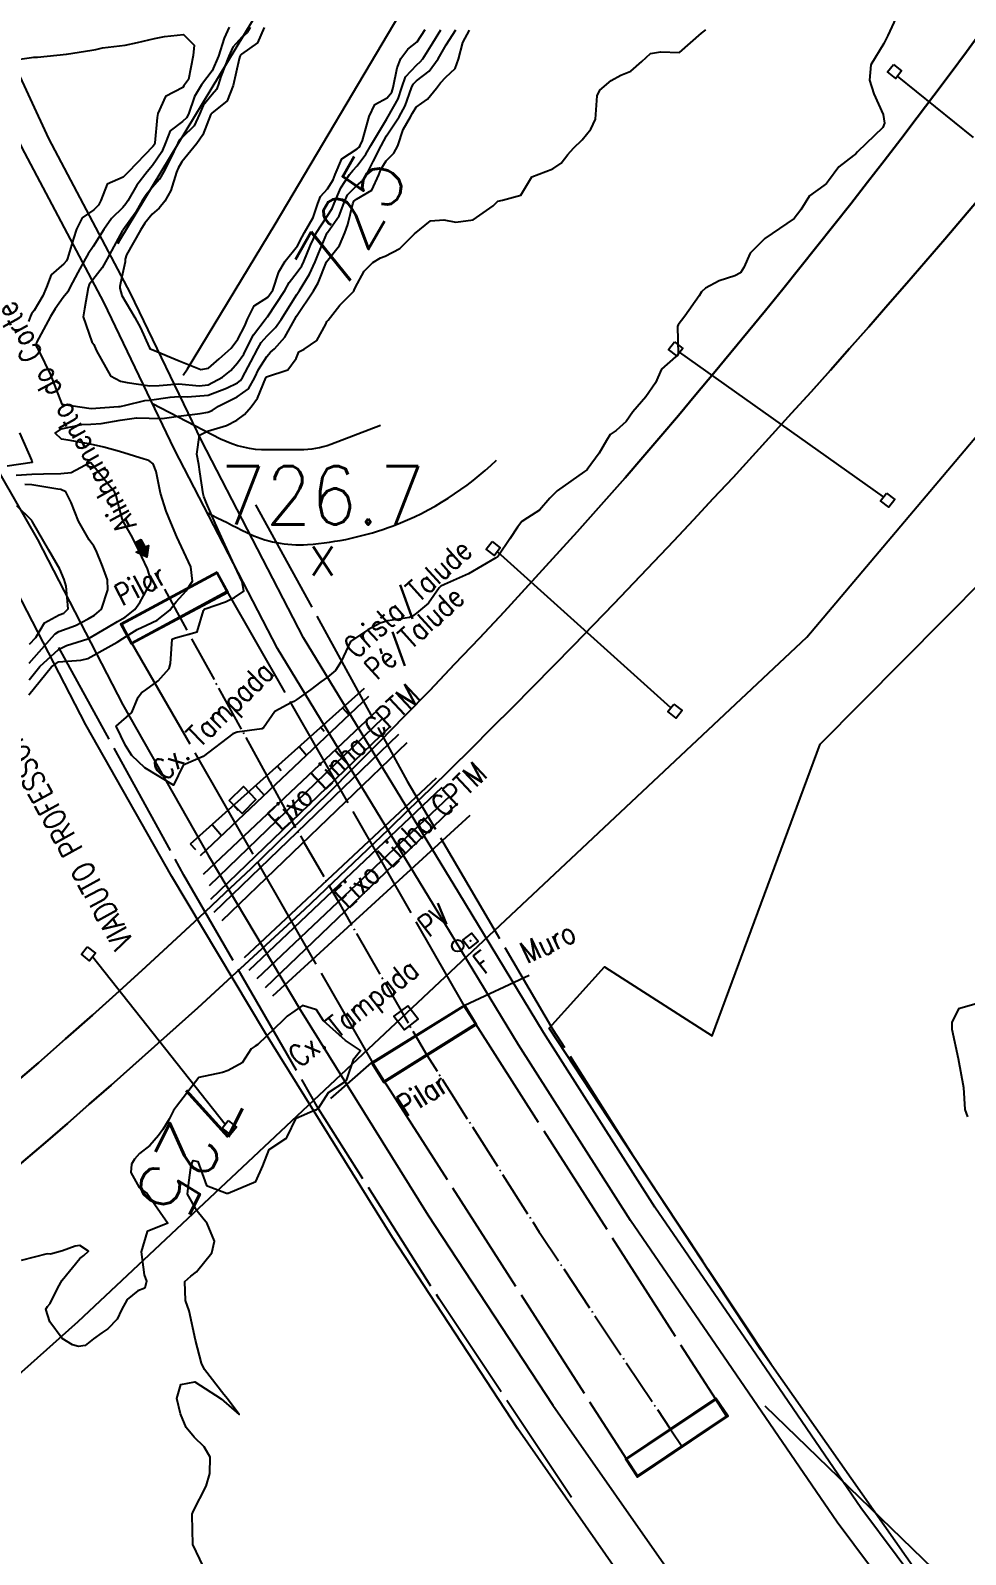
# Model space of a CAD drawing. Header units: metres. Extents: x 318500 to 325275, y 7408834 to 7428799.
# Drawn here: x 323015.6 to 323079.7, y 7418335.4 to 7418439.8 of the extents above; entities that cross this region are included whole.
import ezdxf
from ezdxf.enums import TextEntityAlignment as Align

# ---------------------------------------------------------------- set-up
doc = ezdxf.new("R2010")
doc.units = ezdxf.units.M
doc.header["$MEASUREMENT"] = 0
for name, pattern in [('CONTINUO', [0]), ('TRACEJADO', [8.7, 8, -0.7]), ('TRACO-PONTO', [1.88, 1.6, -0.14, 0, -0.14])]:
    doc.linetypes.add(name, pattern=pattern)
doc.layers.get('0').update_dxf_attribs({"color": 45})
for name, color, linetype in [('_MARCO_F_OPTICA', 45, 'Continuous'), ('ALINHAMENTO_CORTE', 45, 'Continuous'), ('CAIXA', 45, 'Continuous'), ('Cotas', 45, 'Continuous'), ('Curvas de Nivel 1m', 11, 'Continuous'), ('Curvas de Nivel 5m', 15, 'Continuous'), ('Divisas', 45, 'Continuous'), ('Edificações', 30, 'Continuous'), ('EIXO', 45, 'Continuous'), ('H_TALUDE', 45, 'Continuous'), ('Hidrografia', 140, 'Continuous'), ('LASTRO', 45, 'Continuous'), ('Linha Férrea', 20, 'Continuous'), ('MURO', 30, 'Continuous'), ('PILAR', 45, 'Continuous'), ('Pontes_Viadutos_Tubos', 190, 'Continuous'), ('Pontos Cotados', 45, 'Continuous'), ('PV', 45, 'Continuous'), ('Pórticos', 45, 'Continuous'), ('TALUDE', 45, 'Continuous'), ('TEXTO', 45, 'Continuous'), ('TG', 45, 'Continuous'), ('TRILHO', 45, 'Continuous'), ('VIADUTO', 190, 'Continuous'), ('Vias Primárias', 230, 'Continuous')]:
    doc.layers.add(name, color=color, linetype=linetype)
doc.styles.add('ROMANS', font='romans', dxfattribs={"height": 0.2})
doc.styles.get("Standard").update_dxf_attribs({"font": 'txt.shx'})
doc.styles.add('Style-STANDARD', font='STANDARD.shx')

# ---------------------------------------------------------------- blocks, each defined once
blk = doc.blocks.new('ELVTXT_50')
at = {"layer": 'Pontos Cotados', "linetype": 'Continuous', "style": 'Style-STANDARD'}
for s, height, p in [('726.7', 4, (0, 4)), ('x', 3, (0, 0))]:
    blk.add_text(s, height=height, dxfattribs=at).set_placement(p, align=Align.MIDDLE_CENTER)
blk = doc.blocks.new('SIMB_QUADRADO')
at = {"color": 0, "linetype": 'Continuous', "flags": 128}
blk.add_lwpolyline([(-0.25, -0.25), (0.25, -0.25), (0.25, 0.25), (-0.25, 0.25)], close=True, dxfattribs=at)
at = {"color": 0}
blk.add_point((0, 0), dxfattribs=at)
for tag in ['desc:', 'cota:', 'pto:']:
    blk.add_attdef(tag, (0, 0), '', height=1)
blk = doc.blocks.new('5DCDF3E4D704D5B12D10C')
at = {"layer": 'H_TALUDE', "color": 32, "linetype": 'CONTINUO', "flags": 128}
for points in [[(0, 0), (0.43, -0.48)], [(-1.49, -1.33), (-1.26, -1.6)], [(-2.98, -2.66), (-2.47, -3.24)], [(-4.47, -4), (-4.2, -4.3)], [(-5.97, -5.33), (-5.38, -5.99)], [(-7.46, -6.66), (-7.15, -7.01)], [(-8.95, -7.99), (-8.29, -8.74)], [(-10.44, -9.33), (-10.09, -9.72)]]:
    blk.add_lwpolyline(points, dxfattribs=at)
blk = doc.blocks.new('27165CD43D5F4FD312CE70')
at = {"color": 1, "linetype": 'CONTINUO', "flags": 128}
for points in [[(-0.17, 0.67), (0.43, 0.5)], [(0.37, 0.62), (-0.11, 0.76)], [(-0.1, 0.55), (0.69, 0.32)], [(-0.03, 0.43), (0.68, 0.22)], [(-0.03, 0.11), (0.63, -0.08)], [(0, 0), (0.62, -0.18)], [(0.3, 0.75), (0.02, 0.83)], [(0.04, 0.3), (0.66, 0.12)], [(0.1, 0.18), (0.65, 0.02)], [(0.23, 0.87), (0.14, 0.9)], [(0.7, 0.42), (0.59, 0.45)]]:
    blk.add_lwpolyline(points, dxfattribs=at)
blk = doc.blocks.new('4DF4527F2F014CC412D0EC')
at = {"layer": 'TEXTO'}
blk.add_hatch(color=1, dxfattribs=at).paths.add_polyline_path([(1.13, -4.52), (1.42, -5.06), (1.65, -4.93), (1.54, -5.73), (0.81, -5.39), (1.03, -5.27), (0.74, -4.73)])
at = {"layer": 'TEXTO', "color": 2, "linetype": 'CONTINUO'}
blk.add_polyline3d([(1.13, -4.52, 0), (1.42, -5.06, 0), (1.65, -4.93, 0), (1.54, -5.73, 0), (0.81, -5.39, 0), (1.03, -5.27, 0), (0.74, -4.73, 0)], close=True, dxfattribs=at)

msp = doc.modelspace()

# ---------------------------------------------------------------- linework, layer by layer
at = {"layer": 'ALINHAMENTO_CORTE', "linetype": 'TRACO-PONTO', "ltscale": 2, "flags": 128}
msp.add_lwpolyline([(323024.83, 7418401.53), (323025.15, 7418400.94), (323025.19, 7418400.87), (323025.86, 7418399.65), (323025.9, 7418399.58), (323031.84, 7418388.76), (323032.27, 7418387.99), (323032.81, 7418387), (323033.18, 7418386.32), (323033.41, 7418385.92), (323033.56, 7418385.64), (323033.98, 7418384.93), (323034.35, 7418384.28), (323034.39, 7418384.21), (323035.92, 7418381.55), (323036.34, 7418380.83), (323036.75, 7418380.12), (323037.15, 7418379.42), (323037.63, 7418378.59), (323041.05, 7418372.65), (323041.64, 7418371.63), (323042.04, 7418370.95), (323042.07, 7418370.9), (323042.56, 7418370.05), (323042.79, 7418369.66), (323042.83, 7418369.59), (323044.5, 7418366.96), (323050.52, 7418357.47), (323050.62, 7418357.32), (323059.49, 7418344), (323059.52, 7418343.94), (323059.58, 7418343.86), (323060.28, 7418342.81), (323060.32, 7418342.75)], dxfattribs=at)
at = {"layer": 'CAIXA', "linetype": 'CONTINUO'}
for points in [[(323029.27, 7418387.06, 725.99), (323030.24, 7418388.01, 725.98), (323031.1, 7418387.13, 725.49), (323030.15, 7418386.17, 725.51)], [(323041.5, 7418372.99, 725.54), (323040.56, 7418372.27, 725.54), (323041.28, 7418371.35, 725.55), (323042.21, 7418372.08, 725.55)]]:
    msp.add_polyline3d(points, close=True, dxfattribs=at)
at = {"layer": 'Curvas de Nivel 1m', "flags": 128}
for points, elevation in [([(323029.27, 7418440.06), (323028.92, 7418439.29), (323028.53, 7418438.07), (323028.11, 7418437.07), (323027.38, 7418436.09), (323026.88, 7418435.3), (323026.47, 7418434.1), (323026.35, 7418433.83), (323026.06, 7418433.59), (323025.22, 7418432.95), (323024.9, 7418432.12), (323024.66, 7418431.5), (323024.02, 7418430.58), (323023.64, 7418430.14), (323022.93, 7418429.23), (323022.32, 7418428.16), (323022.19, 7418427.95), (323021.98, 7418427.7), (323021.21, 7418426.94), (323020.68, 7418426.18), (323019.95, 7418425.03), (323019.61, 7418424.53), (323019.43, 7418424.2), (323018.9, 7418423.23), (323018.35, 7418422.21), (323018.2, 7418421.92), (323017.9, 7418421.53), (323017.34, 7418420.76), (323017.03, 7418420.22), (323016.07, 7418418.44), (323016.02, 7418418.24), (323016.22, 7418417.87), (323017.03, 7418416.22), (323017.8, 7418414.21), (323019.8, 7418413.91), (323021.68, 7418414.05), (323021.8, 7418414.06), (323022.18, 7418414.15), (323023.48, 7418414.46), (323023.81, 7418414.5), (323025.23, 7418414.69), (323025.81, 7418414.75), (323026.42, 7418414.71), (323027.82, 7418414.84), (323029.08, 7418415.32), (323029.83, 7418415.68), (323030.04, 7418415.84), (323030.18, 7418416.05), (323030.76, 7418417.12), (323031.23, 7418418.04), (323031.46, 7418418.44), (323031.87, 7418418.91), (323032.44, 7418419.47), (323032.82, 7418420.02), (323033.91, 7418421.74), (323034.08, 7418422), (323034.78, 7418423.13), (323035.16, 7418423.98), (323035.38, 7418424.54), (323035.97, 7418425.92), (323035.99, 7418425.95), (323036, 7418425.97), (323036.81, 7418427.13), (323037.12, 7418427.96), (323037.38, 7418428.57), (323038.01, 7418429.21), (323038.42, 7418429.54), (323038.67, 7418429.94), (323039.13, 7418430.84), (323039.68, 7418431.93), (323040.06, 7418432.61), (323040.92, 7418433.91), (323041.33, 7418434.66), (323041.77, 7418435.9), (323041.87, 7418436.14), (323042.11, 7418436.38), (323042.97, 7418437.03), (323043.58, 7418437.88), (323044.14, 7418438.84), (323044.79, 7418439.86)], 724), ([(323074.95, 7418440.68), (323074.4, 7418439.47), (323074.14, 7418438.93), (323073.25, 7418437.48), (323073.16, 7418436.43), (323073.44, 7418435.48), (323074.08, 7418434.06), (323074.19, 7418433.47), (323074.07, 7418433.17), (323072.34, 7418431.5), (323072.19, 7418431.36), (323072.05, 7418431.25), (323071.05, 7418430.49), (323070.35, 7418429.52), (323070.2, 7418429.33), (323070.02, 7418429.2), (323069.04, 7418428.5), (323068.45, 7418427.54), (323067.98, 7418426.94), (323065.97, 7418425.58), (323064.97, 7418424.57), (323064.55, 7418423.59), (323064.32, 7418423.21), (323063.93, 7418423.02), (323062.86, 7418422.68), (323061.92, 7418422.16), (323061.64, 7418421.91), (323061.47, 7418421.64), (323060.49, 7418420.24), (323060.03, 7418419.65), (323060, 7418419.54), (323060.03, 7418417.65), (323059.97, 7418417.53), (323059.86, 7418417.47), (323058.9, 7418416.61), (323058.49, 7418415.67), (323057.82, 7418414.72), (323056.93, 7418413.69), (323056.47, 7418413.03), (323055.79, 7418412.42), (323055.37, 7418412.13), (323055.12, 7418411.72), (323054.63, 7418410.86), (323053.8, 7418409.73), (323053.78, 7418409.7), (323053.75, 7418409.69), (323053.63, 7418409.61), (323051.74, 7418408.27), (323051.24, 7418407.77), (323050.54, 7418406.96), (323049.71, 7418406.42), (323049.32, 7418406.18), (323049.02, 7418405.8), (323048.5, 7418404.99), (323047.71, 7418403.81), (323047.69, 7418403.79), (323047.67, 7418403.77), (323047.55, 7418403.69), (323045.66, 7418402.58), (323044.02, 7418401.86), (323043.77, 7418401.75), (323043.65, 7418401.63), (323042.92, 7418400.59), (323042.1, 7418399.89), (323041.82, 7418399.69), (323041.62, 7418399.6), (323040.14, 7418399.38), (323039.61, 7418399.21), (323038.78, 7418398.75), (323037.59, 7418397.95), (323036.95, 7418396.58), (323036.55, 7418395.96), (323036.01, 7418395.52), (323035.56, 7418395.19), (323034.86, 7418394.67), (323033.91, 7418393.99), (323033.69, 7418393.85), (323033.54, 7418393.78), (323032.39, 7418393.15), (323031.61, 7418392.03), (323031.51, 7418391.97), (323029.82, 7418391.73), (323029.51, 7418391.62), (323027.49, 7418390.08), (323026.11, 7418389.48), (323025.46, 7418388.11), (323023.48, 7418389.3), (323022.59, 7418390.14), (323022.16, 7418390.82), (323021.51, 7418392.16), (323022.59, 7418393.08), (323023.03, 7418394.14), (323023.25, 7418394.43), (323023.55, 7418394.64), (323024.41, 7418395.26), (323025.16, 7418396.11), (323025.24, 7418396.44), (323025.37, 7418398.11), (323025.51, 7418398.19), (323025.59, 7418398.21), (323027.07, 7418398.62), (323027.51, 7418400.08), (323027.55, 7418400.15), (323027.62, 7418400.2), (323029.01, 7418400.68), (323029.63, 7418400.98), (323030.27, 7418401.41), (323030.16, 7418402.04), (323029.66, 7418403.11), (323029.36, 7418403.75), (323029.22, 7418404.06), (323028.73, 7418405.11), (323028.3, 7418406.07), (323027.72, 7418407.44), (323027.54, 7418407.89), (323027.48, 7418408.08), (323027.25, 7418409.59), (323027.18, 7418410.09), (323027.06, 7418410.79), (323027.24, 7418412.09), (323027.78, 7418412.37), (323029.09, 7418412.76), (323029.8, 7418413.12), (323030.32, 7418413.52), (323030.77, 7418414.04), (323031.21, 7418414.64), (323031.79, 7418416.03), (323031.8, 7418416.06), (323031.83, 7418416.09), (323033.28, 7418416.57), (323033.85, 7418417.35), (323034.04, 7418417.81), (323034.4, 7418417.99), (323035.28, 7418418.57), (323035.89, 7418419.69), (323035.96, 7418419.89), (323036.04, 7418419.97), (323036.85, 7418421.01), (323037.81, 7418421.95), (323037.84, 7418422.02), (323037.91, 7418422.19), (323038.53, 7418423.34), (323039.11, 7418423.93), (323039.63, 7418424.24), (323039.95, 7418424.36), (323040.97, 7418424.89), (323041.97, 7418425.89), (323043.07, 7418426.79), (323043.98, 7418426.86), (323044.8, 7418426.68), (323045.98, 7418426.85), (323047.35, 7418427.82), (323047.69, 7418428.12), (323048, 7418428.2), (323049.26, 7418428.54), (323050.02, 7418429.79), (323051.44, 7418430.35), (323052.03, 7418430.73), (323052.48, 7418431.32), (323052.86, 7418431.75), (323053.47, 7418432.33), (323054.06, 7418433.06), (323054.37, 7418433.74), (323054.49, 7418435.34), (323054.66, 7418435.73), (323055.44, 7418436.39), (323056.12, 7418436.76), (323056.79, 7418437.03), (323057.56, 7418437.69), (323058.14, 7418438.25), (323058.82, 7418438.36), (323060.14, 7418438.32), (323061.65, 7418439.64), (323061.93, 7418439.86)], 726), ([(323030.71, 7418440.04), (323030.5, 7418439.69), (323030.14, 7418439.37), (323029.51, 7418438.68), (323029.24, 7418438.06), (323028.7, 7418436.67), (323028.52, 7418436.07), (323028.4, 7418435.77), (323028.09, 7418435.44), (323027.48, 7418434.69), (323027.24, 7418434.09), (323026.86, 7418433.29), (323026.05, 7418432.49), (323025.85, 7418432.31), (323025.74, 7418432.11), (323025.19, 7418430.95), (323024.76, 7418430.12), (323024.5, 7418429.64), (323024, 7418429.06), (323023.57, 7418428.57), (323023.31, 7418428.14), (323022.82, 7418427.31), (323021.99, 7418426.16), (323021.96, 7418426.12), (323020.9, 7418424.18), (323020.57, 7418423.55), (323019.92, 7418422.73), (323019.68, 7418422.42), (323019.6, 7418422.19), (323019.34, 7418420.74), (323019.27, 7418420.2), (323019.86, 7418418.5), (323019.98, 7418418.31), (323020.04, 7418418.19), (323020.17, 7418417.87), (323021.14, 7418416.17), (323021.82, 7418415.79), (323022.27, 7418415.7), (323023.82, 7418415.47), (323024.46, 7418415.49), (323025.82, 7418415.61), (323027.22, 7418415.48), (323027.82, 7418415.55), (323028.82, 7418416.07), (323029.37, 7418416.53), (323029.84, 7418417.04), (323030.26, 7418417.64), (323030.46, 7418418.04), (323030.94, 7418418.97), (323031.73, 7418420.03), (323031.81, 7418420.11), (323031.89, 7418420.21), (323033.07, 7418422.01), (323033.38, 7418422.55), (323033.93, 7418423.26), (323034.24, 7418423.69), (323034.38, 7418423.99), (323034.83, 7418425.12), (323035.25, 7418425.98), (323035.98, 7418427.1), (323036.32, 7418427.63), (323036.46, 7418427.97), (323036.92, 7418429.04), (323037.52, 7418429.95), (323037.74, 7418430.24), (323038.03, 7418430.54), (323038.64, 7418431.34), (323038.98, 7418431.94), (323040.07, 7418433.76), (323040.17, 7418433.92), (323040.86, 7418435.14), (323041.11, 7418435.91), (323041.36, 7418436.66), (323042.12, 7418437.47), (323042.36, 7418437.67), (323042.53, 7418437.89), (323043.23, 7418438.98), (323043.77, 7418439.88)], 723), ([(323031.66, 7418440.03), (323031.2, 7418438.98), (323030.12, 7418438.21), (323030.04, 7418438.13), (323030, 7418438.05), (323029.95, 7418437.89), (323029.53, 7418436.06), (323029.14, 7418435.01), (323028.07, 7418434.15), (323028.04, 7418434.12), (323028.02, 7418434.08), (323027.46, 7418432.68), (323027.05, 7418432.09), (323026.03, 7418430.82), (323025.76, 7418430.38), (323025.66, 7418430.11), (323025.26, 7418428.86), (323024.85, 7418428.12), (323024.46, 7418427.65), (323023.98, 7418427.23), (323023.49, 7418426.62), (323023.19, 7418426.14), (323022.24, 7418424.45), (323022.14, 7418424.16), (323022.13, 7418423.96), (323021.92, 7418422.95), (323021.78, 7418422.29), (323021.77, 7418422.16), (323021.9, 7418421.67), (323022.79, 7418420.15), (323023.19, 7418419.45), (323023.79, 7418418.13), (323023.86, 7418418.02), (323024.04, 7418417.94), (323025.85, 7418417.19), (323027.33, 7418416.6), (323027.84, 7418416.68), (323028.59, 7418417.33), (323029.4, 7418418.06), (323029.87, 7418418.67), (323030.34, 7418419.58), (323030.53, 7418420.04), (323030.99, 7418420.95), (323031.91, 7418421.54), (323032.27, 7418422.02), (323032.66, 7418423.29), (323033.11, 7418424.01), (323033.96, 7418425.06), (323034.27, 7418425.69), (323034.42, 7418425.99), (323035.02, 7418427.02), (323035.35, 7418427.98), (323035.52, 7418428.45), (323036.01, 7418428.98), (323036.39, 7418429.6), (323036.52, 7418429.96), (323036.98, 7418431.02), (323038.05, 7418431.71), (323038.17, 7418431.83), (323038.24, 7418431.95), (323038.4, 7418432.29), (323038.85, 7418433.94), (323039.26, 7418434.76), (323040.09, 7418435.22), (323040.42, 7418435.59), (323040.51, 7418435.92), (323040.77, 7418437.26), (323041.04, 7418437.91), (323041.51, 7418438.54), (323042.14, 7418439.04), (323042.71, 7418439.89)], 722), ([(323015.55, 7418395.32), (323016.29, 7418396.23), (323017.58, 7418397.4), (323018.12, 7418397.67), (323019.59, 7418398.14), (323019.68, 7418398.19), (323020.88, 7418398.89), (323021.61, 7418399.32), (323022.13, 7418399.63), (323022.8, 7418400.14), (323023.15, 7418400.62), (323023.64, 7418401.54), (323023.87, 7418401.91), (323023.93, 7418402.13), (323023.66, 7418402.94), (323023.28, 7418403.75), (323023.1, 7418404.14), (323022.63, 7418405.09), (323022.02, 7418406.16), (323021.93, 7418406.38), (323021.71, 7418407.2), (323021.52, 7418407.96), (323021.42, 7418408.16), (323020.11, 7418409.82), (323019.79, 7418410.19), (323019.75, 7418410.2), (323019.71, 7418410.19), (323018.43, 7418409.51), (323017.74, 7418409.45), (323016.55, 7418409.42), (323015.74, 7418409.4), (323014.66, 7418409.34)], 724), ([(323015.56, 7418396.46), (323017.11, 7418398.22), (323017.33, 7418398.48), (323017.6, 7418398.64), (323018.74, 7418399.06), (323019.61, 7418399.51), (323020.04, 7418399.76), (323020.51, 7418400.18), (323020.96, 7418401.49), (323020.92, 7418402.17), (323020.59, 7418403.11), (323020.15, 7418404.18), (323019.98, 7418404.49), (323019.68, 7418404.93), (323018.93, 7418406.2), (323018.44, 7418407.47), (323018.07, 7418408.21), (323017.72, 7418408.36), (323017.53, 7418408.4), (323015.73, 7418408.7), (323015.27, 7418408.71)], 723), ([(323015.58, 7418397.76), (323016.02, 7418398.23), (323016.6, 7418399.23), (323017.61, 7418399.78), (323017.93, 7418399.89), (323018.23, 7418400.2), (323018.1, 7418401.75), (323017.96, 7418402.21), (323017.65, 7418402.9), (323016.9, 7418404.22), (323015.78, 7418406.16), (323015.73, 7418406.24), (323015.72, 7418406.26), (323015.7, 7418406.3), (323014.71, 7418407.25)], 722)]:
    msp.add_lwpolyline(points, dxfattribs=dict(at, elevation=elevation))
at = {"layer": 'Curvas de Nivel 5m', "elevation": 725, "flags": 128}
for points in [[(323014.11, 7418437.75), (323015.87, 7418437.99), (323016.12, 7418438), (323018.12, 7418438.21), (323018.12, 7418438.21), (323019.85, 7418438.47), (323020.13, 7418438.53), (323020.58, 7418438.63), (323022.13, 7418438.83), (323022.99, 7418439.01), (323024.14, 7418439.27), (323024.84, 7418439.42), (323026.14, 7418439.54), (323026.86, 7418438.83), (323026.81, 7418438.1), (323026.47, 7418436.47), (323026.21, 7418436.11), (323026.17, 7418436.04), (323026.1, 7418435.91), (323024.91, 7418435.3), (323024.38, 7418434.13), (323024.33, 7418433.86), (323024.18, 7418432.13), (323024.15, 7418432.02), (323024.04, 7418431.87), (323022.36, 7418430.15), (323022.21, 7418429.97), (323022.01, 7418429.78), (323020.9, 7418429.29), (323020.48, 7418428.18), (323020.32, 7418427.85), (323019.98, 7418427.53), (323019.19, 7418426.98), (323018.81, 7418426.2), (323018.59, 7418425.57), (323018.18, 7418424.21), (323018.11, 7418424.03), (323017.93, 7418423.84), (323017.07, 7418423.08), (323016.74, 7418422.23), (323016.5, 7418421.63), (323015.89, 7418420.63), (323015.72, 7418420.41), (323015.66, 7418420.24), (323015.52, 7418419.89)], [(323015.54, 7418394.31), (323017.08, 7418396.22), (323017.57, 7418396.55), (323019.09, 7418396.68), (323019.58, 7418396.79), (323020.98, 7418397.56), (323021.59, 7418397.91), (323021.98, 7418398.15), (323022.97, 7418398.77), (323023.6, 7418399.07), (323024.32, 7418399.41), (323025.19, 7418400.11), (323025.38, 7418400.35), (323025.63, 7418400.67), (323026.32, 7418401.42), (323026.76, 7418402.09), (323026.64, 7418403.08), (323026.16, 7418404.1), (323026.01, 7418404.44), (323025.69, 7418405.13), (323025.26, 7418406.11), (323024.95, 7418406.88), (323024.56, 7418408.12), (323024.27, 7418409.6), (323024.06, 7418410.13), (323023.75, 7418410.35), (323023.43, 7418410.46), (323021.76, 7418410.98), (323020.68, 7418411.27), (323019.77, 7418411.47), (323018.24, 7418411.74), (323017.77, 7418411.82), (323017.33, 7418412.22), (323017.78, 7418412.53), (323019.16, 7418412.82), (323019.79, 7418412.84), (323020.49, 7418412.89), (323021.79, 7418413.12), (323022.92, 7418413.27), (323023.79, 7418413.26), (323024.68, 7418413.24), (323025.79, 7418413.39), (323027.28, 7418413.57), (323027.8, 7418413.67), (323028.09, 7418413.79), (323028.54, 7418414.07), (323029.82, 7418414.72), (323030.59, 7418415.27), (323031.03, 7418416.04), (323031.28, 7418416.6), (323031.85, 7418417.48), (323032.11, 7418417.78), (323032.37, 7418418.02), (323033.07, 7418418.82), (323033.75, 7418420), (323033.89, 7418420.25), (323035.05, 7418421.98), (323035.36, 7418422.54), (323035.93, 7418423.97), (323036.82, 7418425.09), (323037.19, 7418425.96), (323037.39, 7418426.54), (323037.75, 7418427.95), (323037.82, 7418428.12), (323037.99, 7418428.26), (323039.05, 7418428.89), (323039.53, 7418429.93), (323039.66, 7418430.29), (323040.03, 7418430.9), (323040.55, 7418431.41), (323040.82, 7418431.91), (323041.19, 7418433.04), (323041.69, 7418433.9), (323041.82, 7418434.15), (323042.08, 7418434.57), (323042.86, 7418435.11), (323043.47, 7418435.88), (323043.74, 7418436.24), (323044.11, 7418436.62), (323044.75, 7418437.23), (323044.99, 7418437.86), (323045.28, 7418439), (323045.74, 7418439.85)], [(323014.9, 7418412.25), (323015.75, 7418410.33), (323015.77, 7418410.24), (323015.76, 7418410.23), (323014.06, 7418409.96)], [(323081.27, 7418373.36), (323079.26, 7418372.79), (323078.8, 7418371.84), (323078.8, 7418371.39), (323079.22, 7418369.39), (323079.59, 7418367.38), (323079.68, 7418365.88), (323079.86, 7418365.38)], [(323027.74, 7418334.07), (323026.77, 7418336.08), (323026.72, 7418338.08), (323026.72, 7418338.15), (323026.79, 7418338.33), (323027.68, 7418340.07), (323027.94, 7418340.95), (323027.96, 7418342.06), (323027.55, 7418342.76), (323026.86, 7418343.43), (323026.31, 7418344.09), (323025.94, 7418345.04), (323025.69, 7418346.09), (323025.95, 7418347.05), (323026.92, 7418347.23), (323028.72, 7418346.05), (323028.9, 7418345.89), (323029.94, 7418344.98), (323029.16, 7418346.05), (323028.9, 7418346.35), (323027.57, 7418348.07), (323027.36, 7418348.5), (323026.95, 7418350.08), (323026.53, 7418352.08), (323026.28, 7418352.8), (323026.22, 7418354.09), (323026.63, 7418354.46), (323027.02, 7418354.77), (323028.08, 7418356.06), (323028.26, 7418356.85), (323027.76, 7418358.07), (323027.07, 7418358.91), (323026.42, 7418360.09), (323026.48, 7418360.7), (323026.67, 7418362.08), (323026.79, 7418362.4), (323027.11, 7418362.32), (323027.21, 7418362.08), (323027.71, 7418360.68), (323029.09, 7418360.15), (323029.2, 7418360.15), (323031.1, 7418360.95), (323031.57, 7418362.02), (323032.01, 7418363.14), (323033.14, 7418363.9), (323033.2, 7418363.93), (323033.23, 7418364), (323033.86, 7418365.29), (323035.17, 7418365.85), (323035.26, 7418365.87), (323035.4, 7418365.97), (323036.08, 7418367.06), (323037.19, 7418367.79), (323037.32, 7418367.95), (323037.81, 7418369.35), (323038.26, 7418369.93), (323037.23, 7418370.61), (323035.74, 7418371.97), (323035.26, 7418372.72), (323034.3, 7418373.02), (323033.25, 7418372.28), (323032.97, 7418372), (323031.22, 7418370.33), (323031.04, 7418370.22), (323030.77, 7418370.03), (323030.16, 7418369.08), (323029.2, 7418368.55), (323028.82, 7418368.43), (323027.19, 7418368.08), (323025.66, 7418366.1), (323025.45, 7418365.82), (323025.16, 7418365.23), (323024.73, 7418364.52), (323024.43, 7418364.11), (323023.83, 7418363.42), (323023.12, 7418362.87), (323022.77, 7418362.48), (323022.58, 7418362.14), (323022.52, 7418361.56), (323023.09, 7418360.53), (323023.32, 7418360.35), (323023.65, 7418360.12), (323025.06, 7418358.1), (323023.64, 7418357.53), (323023.24, 7418356.13), (323023.44, 7418354.55), (323023.6, 7418354.12), (323023.49, 7418353.64), (323023, 7418353.45), (323022.27, 7418352.86), (323021.89, 7418352.15), (323021.6, 7418351.52), (323020.96, 7418350.86), (323020.54, 7418350.58), (323019.96, 7418350.17), (323019.4, 7418349.72), (323018.94, 7418349.64), (323018.52, 7418349.76), (323017.82, 7418350.2), (323016.97, 7418351.34), (323016.71, 7418352.21), (323016.82, 7418352.38), (323016.99, 7418352.59), (323017.53, 7418353.67), (323017.83, 7418354.2), (323019.03, 7418355.68), (323019.31, 7418355.89), (323019.63, 7418356.17), (323019.04, 7418356.57), (323018.7, 7418356.52), (323017.84, 7418356.2), (323017.03, 7418355.98), (323016.8, 7418355.99), (323015.02, 7418355.54)]]:
    msp.add_lwpolyline(points, dxfattribs=at)
at = {"layer": 'Divisas'}
msp.add_lwpolyline([(322811.53, 7418196.96), (322811.53, 7418194.19), (322812.85, 7418192.59), (322832.47, 7418202.96), (322866.15, 7418219.61), (322908.44, 7418241.55), (322953.51, 7418265.49), (322981.41, 7418281.16), (322995.36, 7418290.22), (322979.54, 7418312.64), (322996.67, 7418331.56), (323000.87, 7418335.25), (323018.92, 7418351.35), (323068.85, 7418398.24), (323090.18, 7418423.49), (323111.23, 7418450.78), (323141.32, 7418496.98), (323143.69, 7418496.89)], dxfattribs=at)
at = {"layer": 'Edificações'}
msp.add_lwpolyline([(323085.5, 7418322.18), (323076.42, 7418334.16), (323065.7, 7418349.42), (323051.2, 7418371.46), (323054.98, 7418375.67), (323062.38, 7418370.93), (323069.77, 7418390.91), (323089.62, 7418410.92), (323090.65, 7418413.42), (323086.21, 7418417.66), (323090.06, 7418422.13), (323119.63, 7418411.26), (323119.37, 7418410.44), (323122.7, 7418409.11), (323090.83, 7418326.39)], close=True, dxfattribs=at)
at = {"layer": 'EIXO', "linetype": 'CONTINUO'}
for points in [[(323040.88, 7418391.58, 725.4), (323028.22, 7418379.39, 725.41)], [(323043.84, 7418387.94, 725.55), (323030.61, 7418375.41, 725.54)]]:
    msp.add_polyline3d(points, dxfattribs=at)
at = {"layer": 'Hidrografia'}
for points in [[(323026.11, 7418416.2), (323026.42, 7418416.64), (323032.42, 7418426.55), (323040.98, 7418440.98), (323047.12, 7418451), (323055.19, 7418464.37), (323065.83, 7418482.24), (323076.55, 7418499.41), (323085.03, 7418513.79), (323096.28, 7418532.46), (323107.93, 7418550.96), (323111.95, 7418556.44), (323116.54, 7418563.58), (323123.91, 7418575.81), (323134.59, 7418593.42), (323148.28, 7418614.87), (323158.69, 7418632.57), (323167.61, 7418648.68), (323179.44, 7418669.11), (323188.71, 7418684.65), (323188.98, 7418685.13)], [(323021.65, 7418425.2), (323021.78, 7418425.46), (323032.57, 7418443.34), (323042.66, 7418459.82), (323053.5, 7418478.25), (323068.68, 7418503.19), (323081.64, 7418524.66), (323094, 7418544.99), (323108.21, 7418568.47), (323121.22, 7418588.65), (323135.97, 7418611.85), (323150.5, 7418636.26)]]:
    msp.add_lwpolyline(points, dxfattribs=at)
at = {"layer": 'LASTRO', "linetype": 'CONTINUO'}
for points in [[(323039.44, 7418393.24, 725.22), (323027.49, 7418381.98, 725.11)], [(323039.79, 7418392.71, 725.33), (323027.89, 7418381.2, 725.31)], [(323044.92, 7418386.86, 725.61), (323031.74, 7418374.23, 725.61)], [(323045.76, 7418386.04, 725.16), (323032.24, 7418373.65, 725.19)]]:
    msp.add_polyline3d(points, dxfattribs=at)
at = {"layer": 'Linha Férrea'}
for points in [[(323316.21, 7418903.38), (323295.96, 7418857.36), (323255.66, 7418767.11), (323232.01, 7418717.9), (323140.48, 7418539.7, -0.015254), (323123.01, 7418508.23, -0.061006), (323056.4, 7418409.18, -0.093744), (322932.68, 7418312.34), (322756.56, 7418221.68), (322577.42, 7418127.21, 0.021826), (322500.35, 7418082.33, 0.036627), (322429.66, 7418027.86, 0.080354), (322310.74, 7417877.68), (322269.07, 7417801.22), (322233.98, 7417737.99, -0.002223), (322154.87, 7417593.01)], [(322154.87, 7417593.01, 0.002223), (322233.98, 7417737.99), (322269.07, 7417801.22), (322310.74, 7417877.68, -0.080354), (322429.66, 7418027.86, -0.036627), (322500.35, 7418082.33, -0.021826), (322577.42, 7418127.21), (322756.56, 7418221.68), (322932.68, 7418312.34, 0.093744), (323056.4, 7418409.18, 0.061006), (323123.01, 7418508.23, 0.015254), (323140.48, 7418539.7), (323232.01, 7418717.9), (323255.66, 7418767.11), (323295.96, 7418857.36), (323316.21, 7418903.38)], [(323318.17, 7418898.23), (323303.7, 7418864.83, 0.016709), (323274.18, 7418784.72, -0.035367), (323251.3, 7418730.96), (323150.8, 7418532.23, -0.11004), (322987.22, 7418339.83, -0.043194), (322935.02, 7418307.81), (322758.73, 7418217.45), (322579.69, 7418123.41, 0.015591), (322512.53, 7418085.27, 0.028884), (322446.68, 7418037.34, 0.09114), (322311.04, 7417869.94), (322250.35, 7417758.08, 0.01377), (322231.11, 7417719.38, -0.006143), (322196.38, 7417647.06, -0.005702), (322169.67, 7417596.02)], [(322169.67, 7417596.02, 0.005702), (322196.38, 7417647.06, 0.006143), (322231.11, 7417719.38, -0.01377), (322250.35, 7417758.08), (322311.04, 7417869.94, -0.09114), (322446.68, 7418037.34, -0.028884), (322512.53, 7418085.27, -0.015591), (322579.69, 7418123.41), (322758.73, 7418217.45), (322935.02, 7418307.81, 0.043194), (322987.22, 7418339.83, 0.11004), (323150.8, 7418532.23), (323251.3, 7418730.96, 0.035367), (323274.18, 7418784.72, -0.016709), (323303.7, 7418864.83), (323318.17, 7418898.23)]]:
    msp.add_lwpolyline(points, format="xyb", dxfattribs=at)
at = {"layer": 'MURO', "linetype": 'CONTINUO'}
for points in [[(323045.41, 7418373.03, 725.45), (323049.82, 7418375.1, 725.34)], [(323036.24, 7418366.64, 725.36), (323039.02, 7418369.08, 725.52)]]:
    msp.add_polyline3d(points, dxfattribs=at)
at = {"layer": 'PILAR', "linetype": 'CONTINUO'}
for points in [[(323028.45, 7418402.71, 726.11), (323021.82, 7418399.15, 725.84), (323022.56, 7418397.8, 725.89), (323029.2, 7418401.33, 726.11)], [(323028.44, 7418402.63, 733.46), (323021.91, 7418399.11, 733.54), (323022.58, 7418397.87, 733.62), (323029.1, 7418401.4, 733.46)], [(323045.41, 7418373.03, 725.45), (323039.02, 7418369.08, 725.52), (323039.86, 7418367.73, 725.52), (323046.22, 7418371.71, 725.45)], [(323039.11, 7418369.05, 734.85), (323039.88, 7418367.83, 734.88), (323046.14, 7418371.75, 734.72), (323045.38, 7418372.97, 734.72)], [(323062.63, 7418346.1, 725.44), (323056.42, 7418341.94, 725.33), (323057.25, 7418340.7, 725.31), (323063.46, 7418344.86, 725.44)], [(323056.5, 7418341.92, 734.7), (323057.26, 7418340.79, 734.66), (323063.36, 7418344.88, 734.66), (323062.61, 7418346.01, 734.7)]]:
    msp.add_polyline3d(points, close=True, dxfattribs=at)
for points in [[(323028.44, 7418402.63, 733.46), (323028.45, 7418402.71, 726.11)], [(323029.2, 7418401.33, 726.11), (323029.1, 7418401.4, 733.46)], [(323021.91, 7418399.11, 733.54), (323021.82, 7418399.15, 725.84)], [(323022.56, 7418397.8, 725.89), (323022.58, 7418397.87, 733.62)], [(323045.38, 7418372.97, 734.72), (323045.41, 7418373.03, 725.45)], [(323046.22, 7418371.71, 725.45), (323046.14, 7418371.75, 734.72)], [(323039.02, 7418369.08, 725.52), (323039.11, 7418369.05, 734.85)], [(323039.88, 7418367.83, 734.88), (323039.86, 7418367.73, 725.52)], [(323062.61, 7418346.01, 734.7), (323062.63, 7418346.1, 725.44)], [(323063.46, 7418344.86, 725.44), (323063.36, 7418344.88, 734.66)], [(323056.5, 7418341.92, 734.7), (323056.42, 7418341.94, 725.33)], [(323057.25, 7418340.7, 725.31), (323057.26, 7418340.79, 734.66)]]:
    msp.add_polyline3d(points, dxfattribs=at)
at = {"layer": 'Pontes_Viadutos_Tubos'}
for points in [[(323147.59, 7418258.79), (323140.77, 7418258.48), (323135.72, 7418263.47), (323122.98, 7418276.62), (323114.26, 7418286.57), (323105.4, 7418296.88), (323093.12, 7418311.5), (323082.52, 7418325.25), (323072.56, 7418338.59), (323065.11, 7418349.48), (323058.45, 7418359.18), (323050.82, 7418371.15), (323045.01, 7418380.73), (323034.36, 7418398.21), (323027.38, 7418411.72), (323022.51, 7418421.83), (323016.9, 7418432.43), (323011.01, 7418445.15), (323004.46, 7418460.19), (322996.49, 7418480.48), (322990.19, 7418497.64), (322992.36, 7418504.29)], [(323126.94, 7418241.49), (323127.51, 7418248.81), (323123.52, 7418252.76), (323117.5, 7418259), (323105.59, 7418271.76), (323097.75, 7418280.64), (323086.29, 7418294.17), (323081.73, 7418299.71), (323075.19, 7418308), (323067.32, 7418318.32), (323062.43, 7418325.06), (323057.65, 7418331.7), (323049.06, 7418344), (323040.46, 7418357.11), (323031.7, 7418371.19), (323025.34, 7418381.86), (323019.44, 7418392.24), (323013.59, 7418403.57), (323010.38, 7418409.12), (323008.62, 7418412.4), (322999.13, 7418432.1), (322993.16, 7418445.67)]]:
    msp.add_lwpolyline(points, dxfattribs=at)
at = {"layer": 'PV', "linetype": 'CONTINUO'}
msp.add_circle((323044.93, 7418377.1, 725.3), 0.4, dxfattribs=at)
at = {"layer": 'Pórticos'}
for points in [[(323074.79, 7418437.5), (323075.35, 7418437.06), (323074.95, 7418436.54), (323074.38, 7418436.98)], [(323059.78, 7418418.48), (323060.35, 7418418.04), (323059.94, 7418417.52), (323059.37, 7418417.96)], [(323074.31, 7418408.12), (323074.88, 7418407.68), (323074.47, 7418407.16), (323073.9, 7418407.6)], [(323047.29, 7418404.81), (323047.85, 7418404.37), (323047.45, 7418403.85), (323046.88, 7418404.29)], [(323059.75, 7418393.67), (323060.31, 7418393.23), (323059.91, 7418392.71), (323059.34, 7418393.15)], [(323019.54, 7418377.04), (323020.11, 7418376.6), (323019.7, 7418376.08), (323019.14, 7418376.52)], [(323029.19, 7418365.12), (323029.76, 7418364.68), (323029.35, 7418364.16), (323028.79, 7418364.6)]]:
    msp.add_lwpolyline(points, close=True, dxfattribs=at)
for points in [[(323080.29, 7418432.49), (323075.08, 7418436.7)], [(323074.11, 7418407.86), (323060.14, 7418417.78)], [(323059.54, 7418393.41), (323047.65, 7418404.11)], [(323028.99, 7418364.86), (323019.91, 7418376.34)]]:
    msp.add_lwpolyline(points, dxfattribs=at)
at = {"layer": 'TALUDE', "linetype": 'CONTINUO'}
for points in [[(323038.53, 7418394.74, 725.64), (323026.59, 7418384.07, 725.82)], [(323038.81, 7418394.19, 725.34), (323027.27, 7418383.26, 725.21)]]:
    msp.add_polyline3d(points, dxfattribs=at)
at = {"layer": 'TEXTO', "linetype": 'CONTINUO'}
msp.add_line((323065.98, 7418345.57), (323262.83, 7418155.39), dxfattribs=at)
at = {"layer": 'TG', "linetype": 'CONTINUO'}
msp.add_polyline3d([(323032.27, 7418387.99, 0), (323031.91, 7418388.64, 0)], dxfattribs=at)
at = {"layer": 'TRILHO', "linetype": 'CONTINUO'}
for points in [[(323040.26, 7418392.09, 725.53), (323027.99, 7418380.27, 725.52)], [(323041.44, 7418391, 725.58), (323028.77, 7418378.81, 725.6)], [(323043.45, 7418388.6, 725.67), (323030.3, 7418376.27, 725.66)], [(323044.39, 7418387.36, 725.74), (323031.16, 7418374.83, 725.73)]]:
    msp.add_polyline3d(points, dxfattribs=at)
at = {"layer": 'VIADUTO', "linetype": 'TRACEJADO', "flags": 128}
for points in [[(323031.08, 7418407.31), (323041.47, 7418388.38), (323051.46, 7418371.37), (323057.48, 7418361.89), (323066.44, 7418348.42)], [(323029.1, 7418401.4), (323045.38, 7418372.97)], [(323052.72, 7418339.29), (323043.66, 7418352.9), (323035.4, 7418365.92), (323026.17, 7418381.94), (323017.59, 7418397.55)], [(323022.58, 7418397.87), (323039.11, 7418369.05)], [(323046.14, 7418371.75), (323062.61, 7418346.01)], [(323039.88, 7418367.83), (323056.5, 7418341.92)]]:
    msp.add_lwpolyline(points, dxfattribs=at)
at = {"layer": 'Vias Primárias'}
for points in [[(323715.64, 7420145.55, 0), (323709.04, 7420132.94)], [(323831.09, 7420001.79, 0), (323833.84, 7420008.44, 0.220888)], [(322871.76, 7418055.65, 0.000002), (322880.94, 7418048.89, -0.018146)], [(323039.63, 7418412.75), (323036.23, 7418411.46, -0.093391), (323034.12, 7418411.08, 0.004445), (323031.91, 7418411.08, -0.119491), (323028.67, 7418411.83), (323024.02, 7418414.24)], [(323027.77, 7418406.78, 0.001301), (323030.47, 7418405.42, 0.134196), (323034.64, 7418404.6, 0.0727), (323040.51, 7418405.89, 0.10342), (323047.58, 7418410.39)]]:
    msp.add_lwpolyline(points, format="xyb", dxfattribs=at)
for points in [[(322995.8, 7418446.83), (323001.75, 7418433.31), (323011.19, 7418413.71), (323012.9, 7418410.52), (323016.12, 7418404.95), (323021.98, 7418393.61), (323027.83, 7418383.31), (323034.16, 7418372.69), (323042.89, 7418358.67), (323051.45, 7418345.62), (323060.01, 7418333.37), (323064.77, 7418326.75), (323069.63, 7418320.04), (323077.47, 7418309.77), (323083.97, 7418301.52), (323088.5, 7418296.02), (323099.94, 7418282.52), (323107.72, 7418273.7), (323119.59, 7418260.99), (323125.58, 7418254.79), (323134.71, 7418245.74), (323148.23, 7418233.1)], [(323145.18, 7418251.47), (323134.37, 7418262.15), (323121.57, 7418275.37), (323112.79, 7418285.38), (323103.92, 7418295.71), (323091.59, 7418310.38), (323080.94, 7418324.2), (323070.93, 7418337.6), (323063.45, 7418348.54), (323056.77, 7418358.27), (323049.1, 7418370.31), (323043.27, 7418379.91), (323032.58, 7418397.47), (323025.53, 7418411.1), (323020.67, 7418421.2), (323015.05, 7418431.82), (323009.12, 7418444.63)]]:
    msp.add_lwpolyline(points, dxfattribs=at)

# ---------------------------------------------------------------- block references
at = {"layer": '_MARCO_F_OPTICA', "xscale": 1.500000000269551, "yscale": 1.500000000269551, "zscale": 1.500000000269551, "rotation": 38.00000002698501}
msp.add_blockref('SIMB_QUADRADO', (323045.8, 7418377.45, 725.28), dxfattribs=at)
at = {"layer": 'H_TALUDE'}
msp.add_blockref('5DCDF3E4D704D5B12D10C', (323037.04, 7418393.41), dxfattribs=at)
at = {"layer": 'Pontos Cotados', "linetype": 'Continuous'}
msp.add_blockref('ELVTXT_50', (323035.67, 7418403.97, 726.68), dxfattribs=at)
at = {"layer": 'TEXTO'}
for name, p in [('4DF4527F2F014CC412D0EC', (323022.09, 7418409.47)), ('27165CD43D5F4FD312CE70', (323023.02, 7418404.02))]:
    msp.add_blockref(name, p, dxfattribs=at)

# ---------------------------------------------------------------- texts
at = {"layer": 'Cotas', "style": 'Style-STANDARD'}
for rotation, p in [(60.2764, (323037.63, 7418426.8, 725)), (243.5093, (323026.5, 7418363.08, 725))]:
    msp.add_text('725', height=4, rotation=rotation, dxfattribs=at).set_placement(p, align=Align.MIDDLE_CENTER)
at = {"layer": 'TEXTO', "style": 'ROMANS', "width": 0.8}
for s, rotation, p in [('Alinhamento do Corte', 118.735, (323022.94, 7418405.95)), ('VIADUTO PROFESSOR DONALD SAVAZONI', 118.735, (323022.75, 7418377.38)), ('Crista/Talude', 42.1536, (323037.98, 7418396.71)), ('Pilar', 27.9205, (323021.94, 7418400.34)), ('Pé/Talude', 42.1536, (323039.4, 7418395.25)), ('Cx. Tampada', 44.259, (323024.9, 7418388.34)), ('Eixo Linha CPTM', 43.3819, (323032.79, 7418384.93, 725.16)), ('Eixo Linha CPTM', 43.3819, (323037.37, 7418379.59, 725.16)), ('PV', 38, (323042.95, 7418377.64)), ('Muro', 25.0983, (323049.68, 7418375.84)), ('F', 38, (323046.75, 7418375.1)), ('Cx. Tampada', 38, (323034.09, 7418368.7)), ('Pilar', 32.0097, (323041.38, 7418365.33))]:
    msp.add_text(s, height=1.5, rotation=rotation, dxfattribs=at).set_placement(p)

doc.saveas('drawing.dxf')
